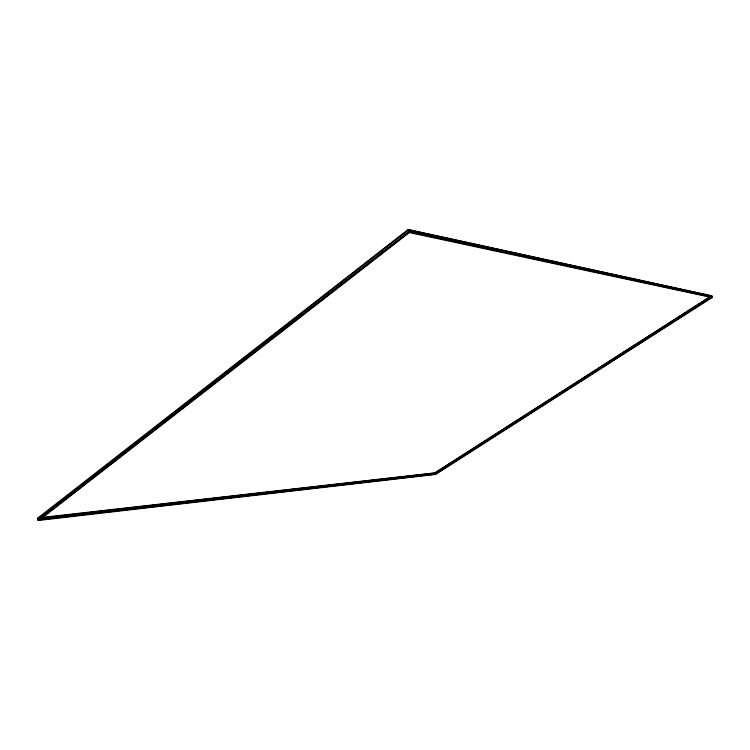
<?xml version="1.0" encoding="UTF-8"?>
<svg xmlns="http://www.w3.org/2000/svg" width="750" height="750" viewBox="0 0 750 750"><rect width="100%" height="100%" fill="white"/><g stroke="black" fill="none" stroke-linecap="round" stroke-linejoin="round"><path stroke-width="1.12" d="M712.491 297.309L712.031 296.062L407.869 229.716L37.641 518.184L37.5 518.981L38.559 520.453L435.619 474.441L712.491 297.309L712.434 296.756L409.041 231.216L37.884 519.984L435.3 474.122L712.434 296.756M711.666 295.791L711.703 296.438L711.666 295.791L408.534 229.547L407.606 229.875L408.816 232.247L409.753 231.919L712.5 297.216M38.325 520.416L408.816 232.247M38.991 520.406L409.35 232.584L712.219 297.609M710.222 296.503L434.841 472.856L41.531 517.519M41.269 518.006L434.85 473.109L710.447 296.691M711.703 296.438L434.991 473.484L40.163 518.775M434.634 473.175L435.487 474.413L435.113 472.969M409.753 231.919L409.069 229.978L407.747 230.447L37.837 519.038L37.538 518.362M408.534 229.547L409.069 229.978M38.559 520.453L37.641 518.184M38.025 519.731L38.428 520.237M408.094 229.603L409.312 231.975M435.487 474.413L434.85 473.109"/></g></svg>
